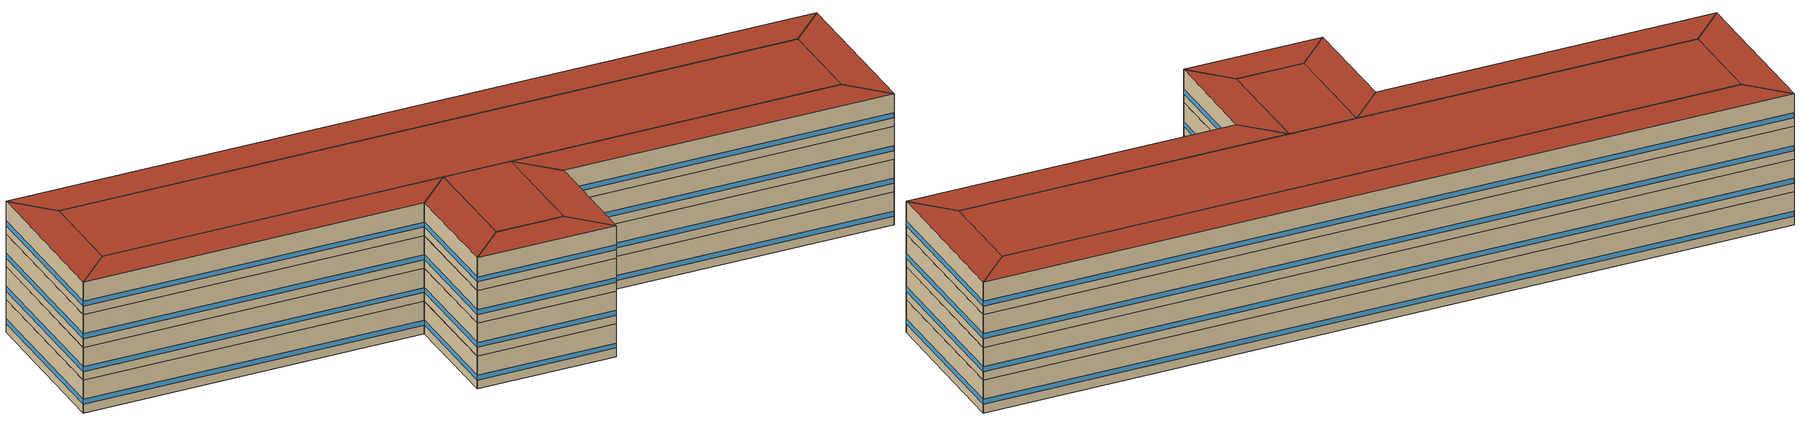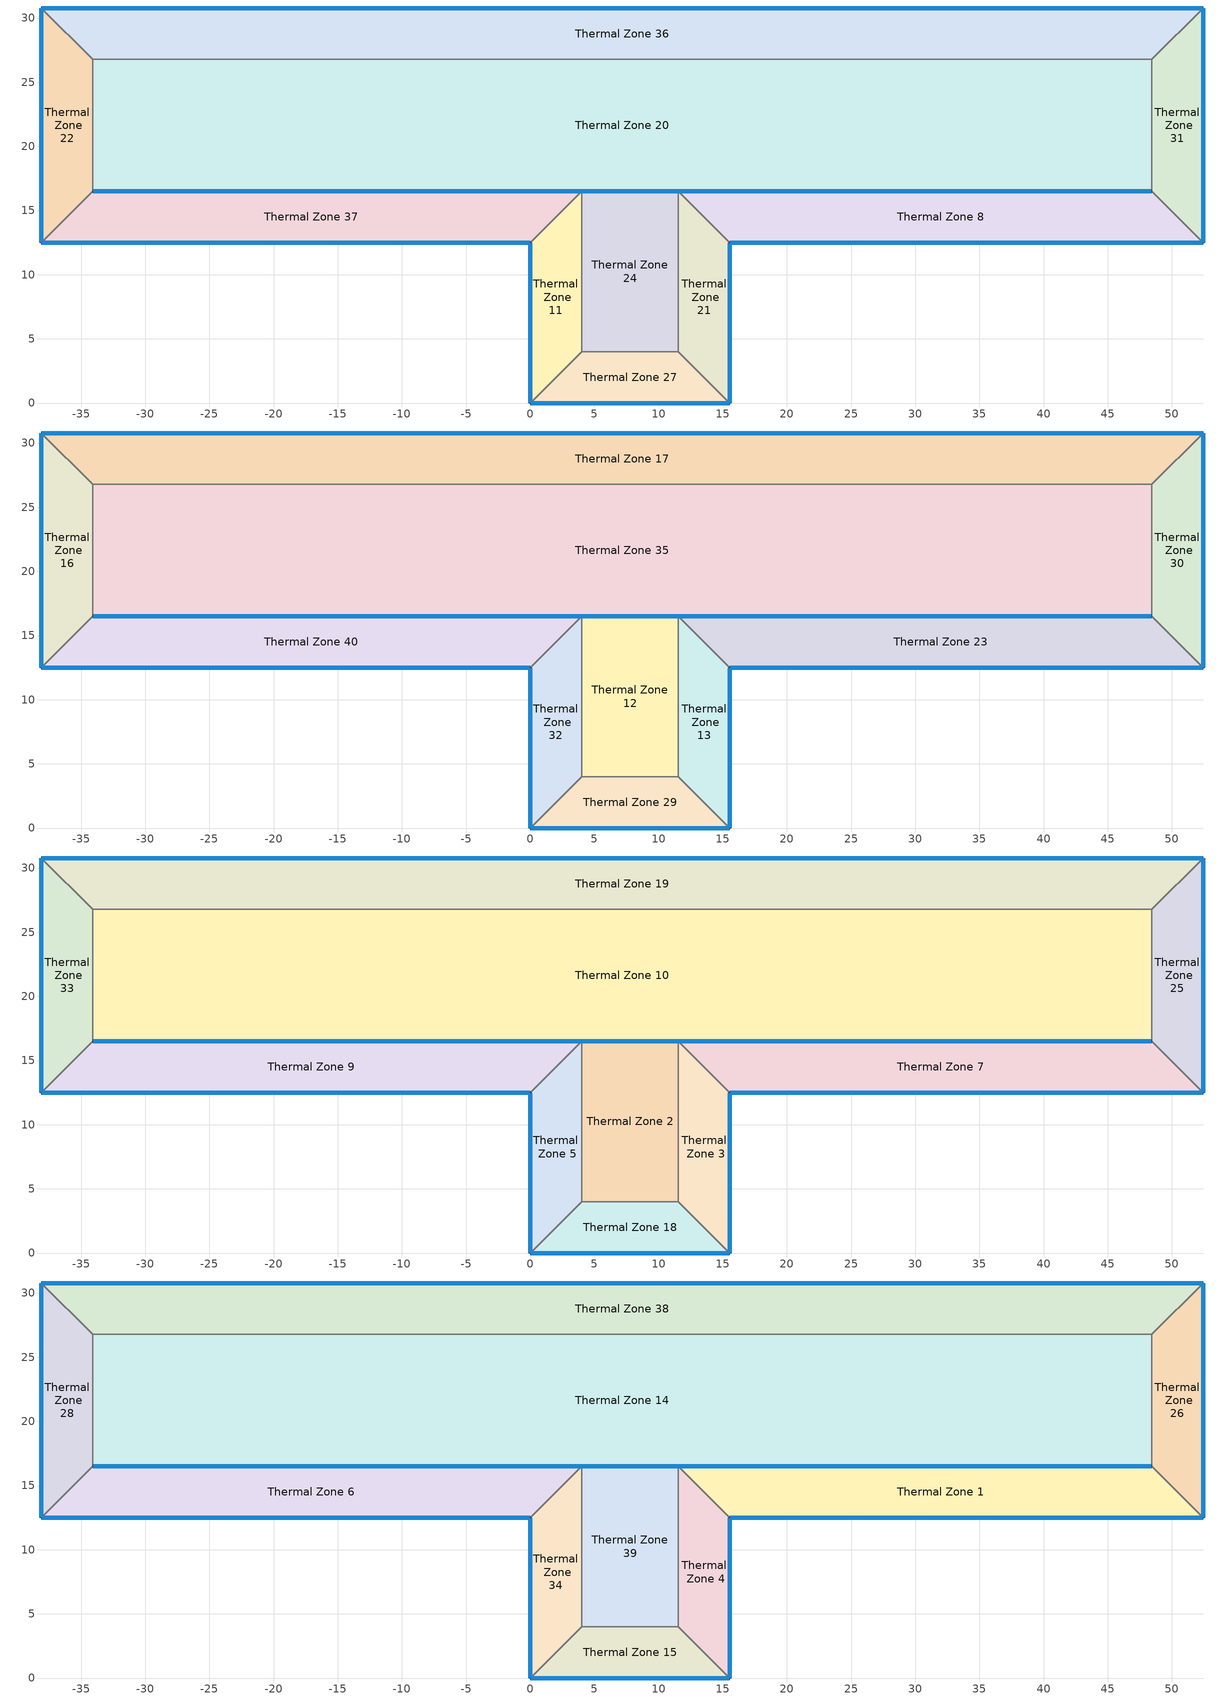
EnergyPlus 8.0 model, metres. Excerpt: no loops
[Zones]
Thermal Zone 11
 floor ground (000_ExtSlabCarpet_4in_ClimateZone 1-8): 0,0 0,12.49 4,16.49 4,4 z0
 wall outside (ASHRAE_189.1-2009_ExtWall_SteelFrame_ClimateZone 4-8): 0,12.49 0,0 z0:3.8
 wall to Thermal Zone 37 (000_Interior Wall): 4,16.49 0,12.49 z0:3.8
 wall to Thermal Zone 24 (000_Interior Wall): 4,4 4,16.49 z0:3.8
 wall to Thermal Zone 27 (000_Interior Wall): 0,0 4,4 z0:3.8
 window (ASHRAE_189.1-2009_ExtWindow_ClimateZone 4-5): 0,12.46 0,0.03 z1:1.57
Thermal Zone 20
 floor ground (000_ExtSlabCarpet_4in_ClimateZone 1-8): -34.1,26.78 48.43,26.78 48.43,16.49 -34.1,16.49 z0
 wall outside (ASHRAE_189.1-2009_ExtWall_SteelFrame_ClimateZone 4-8): -34.1,16.49 48.43,16.49 z0:3.8
 wall to Thermal Zone 36 (000_Interior Wall): 48.43,26.78 -34.1,26.78 z0:3.8
 wall to Thermal Zone 31 (000_Interior Wall): 48.43,16.49 48.43,26.78 z0:3.8
 wall to Thermal Zone 22 (000_Interior Wall): -34.1,26.78 -34.1,16.49 z0:3.8
 window (ASHRAE_189.1-2009_ExtWindow_ClimateZone 4-5): -34.07,16.49 48.4,16.49 z1:1.57
Thermal Zone 21
 floor ground (000_ExtSlabCarpet_4in_ClimateZone 1-8): 15.54,12.49 15.54,0 11.54,4 11.54,16.49 z0
 wall outside (ASHRAE_189.1-2009_ExtWall_SteelFrame_ClimateZone 4-8): 15.54,0 15.54,12.49 z0:3.8
 wall to Thermal Zone 27 (000_Interior Wall): 11.54,4 15.54,0 z0:3.8
 wall to Thermal Zone 24 (000_Interior Wall): 11.54,16.49 11.54,4 z0:3.8
 wall to Thermal Zone 8 (000_Interior Wall): 15.54,12.49 11.54,16.49 z0:3.8
 window (ASHRAE_189.1-2009_ExtWindow_ClimateZone 4-5): 15.54,0.03 15.54,12.46 z1:1.57
Thermal Zone 22
 floor ground (000_ExtSlabCarpet_4in_ClimateZone 1-8): -38.1,12.49 -38.1,30.78 -34.1,26.78 -34.1,16.49 z0
 wall outside (ASHRAE_189.1-2009_ExtWall_SteelFrame_ClimateZone 4-8): -38.1,30.78 -38.1,12.49 z0:3.8
 wall to Thermal Zone 36 (000_Interior Wall): -34.1,26.78 -38.1,30.78 z0:3.8
 wall to Thermal Zone 37 (000_Interior Wall): -38.1,12.49 -34.1,16.49 z0:3.8
 window (ASHRAE_189.1-2009_ExtWindow_ClimateZone 4-5): -38.1,30.75 -38.1,12.52 z1:1.57
Thermal Zone 24
 floor ground (000_ExtSlabCarpet_4in_ClimateZone 1-8): 4,16.49 11.54,16.49 11.54,4 4,4 z0
 wall outside (ASHRAE_189.1-2009_ExtWall_SteelFrame_ClimateZone 4-8): 11.54,16.49 4,16.49 z0:3.8
 wall to Thermal Zone 27 (000_Interior Wall): 4,4 11.54,4 z0:3.8
 window (ASHRAE_189.1-2009_ExtWindow_ClimateZone 4-5): 11.51,16.49 4.03,16.49 z1:1.57
Thermal Zone 27
 floor ground (000_ExtSlabCarpet_4in_ClimateZone 1-8): 15.54,0 0,0 4,4 11.54,4 z0
 wall outside (ASHRAE_189.1-2009_ExtWall_SteelFrame_ClimateZone 4-8): 0,0 15.54,0 z0:3.8
 window (ASHRAE_189.1-2009_ExtWindow_ClimateZone 4-5): 0.03,0 15.51,0 z1:1.57
Thermal Zone 31
 floor ground (000_ExtSlabCarpet_4in_ClimateZone 1-8): 52.43,30.78 52.43,12.49 48.43,16.49 48.43,26.78 z0
 wall outside (ASHRAE_189.1-2009_ExtWall_SteelFrame_ClimateZone 4-8): 52.43,12.49 52.43,30.78 z0:3.8
 wall to Thermal Zone 36 (000_Interior Wall): 52.43,30.78 48.43,26.78 z0:3.8
 wall to Thermal Zone 8 (000_Interior Wall): 48.43,16.49 52.43,12.49 z0:3.8
 window (ASHRAE_189.1-2009_ExtWindow_ClimateZone 4-5): 52.43,12.52 52.43,30.75 z1:1.57
Thermal Zone 36
 floor ground (000_ExtSlabCarpet_4in_ClimateZone 1-8): -38.1,30.78 52.43,30.78 48.43,26.78 -34.1,26.78 z0
 wall outside (ASHRAE_189.1-2009_ExtWall_SteelFrame_ClimateZone 4-8): 52.43,30.78 -38.1,30.78 z0:3.8
 window (ASHRAE_189.1-2009_ExtWindow_ClimateZone 4-5): 52.4,30.78 -38.07,30.78 z1:1.57
Thermal Zone 37
 floor ground (000_ExtSlabCarpet_4in_ClimateZone 1-8): 0,12.49 -38.1,12.49 -34.1,16.49 4,16.49 z0
 wall outside (ASHRAE_189.1-2009_ExtWall_SteelFrame_ClimateZone 4-8): -38.1,12.49 0,12.49 / 4,16.49 -34.1,16.49 z0:3.8
 window (ASHRAE_189.1-2009_ExtWindow_ClimateZone 4-5): -38.07,12.49 -0.03,12.49 / 3.97,16.49 -34.07,16.49 z1:1.57
Thermal Zone 8
 floor ground (000_ExtSlabCarpet_4in_ClimateZone 1-8): 52.43,12.49 15.54,12.49 11.54,16.49 48.43,16.49 z0
 wall outside (ASHRAE_189.1-2009_ExtWall_SteelFrame_ClimateZone 4-8): 15.54,12.49 52.43,12.49 / 48.43,16.49 11.54,16.49 z0:3.8
 window (ASHRAE_189.1-2009_ExtWindow_ClimateZone 4-5): 15.57,12.49 52.4,12.49 / 48.4,16.49 11.57,16.49 z1:1.57
Thermal Zone 12
 floor to Thermal Zone 24 (000_Interior Floor): 4,16.49 11.54,16.49 11.54,4 4,4 z3.8
 wall outside (ASHRAE_189.1-2009_ExtWall_SteelFrame_ClimateZone 4-8): 11.54,16.49 4,16.49 z3.8:7.6
 wall to Thermal Zone 13 (000_Interior Wall): 11.54,4 11.54,16.49 z3.8:7.6
 wall to Thermal Zone 29 (000_Interior Wall): 4,4 11.54,4 z3.8:7.6
 wall to Thermal Zone 32 (000_Interior Wall): 4,16.49 4,4 z3.8:7.6
 window (ASHRAE_189.1-2009_ExtWindow_ClimateZone 4-5): 11.51,16.49 4.03,16.49 z4.8:5.37
Thermal Zone 13
 floor to Thermal Zone 21 (000_Interior Floor): 15.54,12.49 15.54,0 11.54,4 11.54,16.49 z3.8
 wall outside (ASHRAE_189.1-2009_ExtWall_SteelFrame_ClimateZone 4-8): 15.54,0 15.54,12.49 z3.8:7.6
 wall to Thermal Zone 29 (000_Interior Wall): 11.54,4 15.54,0 z3.8:7.6
 wall to Thermal Zone 23 (000_Interior Wall): 15.54,12.49 11.54,16.49 z3.8:7.6
 window (ASHRAE_189.1-2009_ExtWindow_ClimateZone 4-5): 15.54,0.03 15.54,12.46 z4.8:5.37
Thermal Zone 16
 floor to Thermal Zone 22 (000_Interior Floor): -38.1,12.49 -38.1,30.78 -34.1,26.78 -34.1,16.49 z3.8
 wall outside (ASHRAE_189.1-2009_ExtWall_SteelFrame_ClimateZone 4-8): -38.1,30.78 -38.1,12.49 z3.8:7.6
 wall to Thermal Zone 17 (000_Interior Wall): -34.1,26.78 -38.1,30.78 z3.8:7.6
 wall to Thermal Zone 35 (000_Interior Wall): -34.1,16.49 -34.1,26.78 z3.8:7.6
 wall to Thermal Zone 40 (000_Interior Wall): -38.1,12.49 -34.1,16.49 z3.8:7.6
 window (ASHRAE_189.1-2009_ExtWindow_ClimateZone 4-5): -38.1,30.75 -38.1,12.52 z4.8:5.37
Thermal Zone 17
 floor to Thermal Zone 36 (000_Interior Floor): -38.1,30.78 52.43,30.78 48.43,26.78 -34.1,26.78 z3.8
 wall outside (ASHRAE_189.1-2009_ExtWall_SteelFrame_ClimateZone 4-8): 52.43,30.78 -38.1,30.78 z3.8:7.6
 wall to Thermal Zone 30 (000_Interior Wall): 48.43,26.78 52.43,30.78 z3.8:7.6
 wall to Thermal Zone 35 (000_Interior Wall): -34.1,26.78 48.43,26.78 z3.8:7.6
 window (ASHRAE_189.1-2009_ExtWindow_ClimateZone 4-5): 52.4,30.78 -38.07,30.78 z4.8:5.37
Thermal Zone 23
 floor to Thermal Zone 8 (000_Interior Floor): 52.43,12.49 15.54,12.49 11.54,16.49 48.43,16.49 z3.8
 wall outside (ASHRAE_189.1-2009_ExtWall_SteelFrame_ClimateZone 4-8): 15.54,12.49 52.43,12.49 / 48.43,16.49 11.54,16.49 z3.8:7.6
 wall to Thermal Zone 30 (000_Interior Wall): 52.43,12.49 48.43,16.49 z3.8:7.6
 window (ASHRAE_189.1-2009_ExtWindow_ClimateZone 4-5): 15.57,12.49 52.4,12.49 / 48.4,16.49 11.57,16.49 z4.8:5.37
Thermal Zone 29
 floor to Thermal Zone 27 (000_Interior Floor): 15.54,0 0,0 4,4 11.54,4 z3.8
 wall outside (ASHRAE_189.1-2009_ExtWall_SteelFrame_ClimateZone 4-8): 0,0 15.54,0 z3.8:7.6
 wall to Thermal Zone 32 (000_Interior Wall): 4,4 0,0 z3.8:7.6
 window (ASHRAE_189.1-2009_ExtWindow_ClimateZone 4-5): 0.03,0 15.51,0 z4.8:5.37
Thermal Zone 30
 floor to Thermal Zone 31 (000_Interior Floor): 52.43,30.78 52.43,12.49 48.43,16.49 48.43,26.78 z3.8
 wall outside (ASHRAE_189.1-2009_ExtWall_SteelFrame_ClimateZone 4-8): 52.43,12.49 52.43,30.78 z3.8:7.6
 wall to Thermal Zone 35 (000_Interior Wall): 48.43,26.78 48.43,16.49 z3.8:7.6
 window (ASHRAE_189.1-2009_ExtWindow_ClimateZone 4-5): 52.43,12.52 52.43,30.75 z4.8:5.37
Thermal Zone 32
 floor to Thermal Zone 11 (000_Interior Floor): 0,0 0,12.49 4,16.49 4,4 z3.8
 wall outside (ASHRAE_189.1-2009_ExtWall_SteelFrame_ClimateZone 4-8): 0,12.49 0,0 z3.8:7.6
 wall to Thermal Zone 40 (000_Interior Wall): 4,16.49 0,12.49 z3.8:7.6
 window (ASHRAE_189.1-2009_ExtWindow_ClimateZone 4-5): 0,12.46 0,0.03 z4.8:5.37
Thermal Zone 35
 floor to Thermal Zone 20 (000_Interior Floor): -34.1,26.78 48.43,26.78 48.43,16.49 -34.1,16.49 z3.8
 wall outside (ASHRAE_189.1-2009_ExtWall_SteelFrame_ClimateZone 4-8): -34.1,16.49 48.43,16.49 z3.8:7.6
 window (ASHRAE_189.1-2009_ExtWindow_ClimateZone 4-5): -34.07,16.49 48.4,16.49 z4.8:5.37
Thermal Zone 40
 floor to Thermal Zone 37 (000_Interior Floor): 0,12.49 -38.1,12.49 -34.1,16.49 4,16.49 z3.8
 wall outside (ASHRAE_189.1-2009_ExtWall_SteelFrame_ClimateZone 4-8): 4,16.49 -34.1,16.49 / -38.1,12.49 0,12.49 z3.8:7.6
 window (ASHRAE_189.1-2009_ExtWindow_ClimateZone 4-5): 3.97,16.49 -34.07,16.49 / -38.07,12.49 -0.03,12.49 z4.8:5.37
Thermal Zone 10
 floor to Thermal Zone 35 (000_Interior Floor): -34.1,26.78 48.43,26.78 48.43,16.49 -34.1,16.49 z7.6
 wall outside (ASHRAE_189.1-2009_ExtWall_SteelFrame_ClimateZone 4-8): -34.1,16.49 48.43,16.49 z7.6:11.4
 wall to Thermal Zone 19 (000_Interior Wall): 48.43,26.78 -34.1,26.78 z7.6:11.4
 wall to Thermal Zone 25 (000_Interior Wall): 48.43,16.49 48.43,26.78 z7.6:11.4
 wall to Thermal Zone 33 (000_Interior Wall): -34.1,26.78 -34.1,16.49 z7.6:11.4
 window (ASHRAE_189.1-2009_ExtWindow_ClimateZone 4-5): -34.07,16.49 48.4,16.49 z8.6:9.17
Thermal Zone 18
 floor to Thermal Zone 29 (000_Interior Floor): 15.54,0 0,0 4,4 11.54,4 z7.6
 wall outside (ASHRAE_189.1-2009_ExtWall_SteelFrame_ClimateZone 4-8): 0,0 15.54,0 z7.6:11.4
 wall to Thermal Zone 5 (000_Interior Wall): 4,4 0,0 z7.6:11.4
 wall to Thermal Zone 2 (000_Interior Wall): 11.54,4 4,4 z7.6:11.4
 wall to Thermal Zone 3 (000_Interior Wall): 15.54,0 11.54,4 z7.6:11.4
 window (ASHRAE_189.1-2009_ExtWindow_ClimateZone 4-5): 0.03,0 15.51,0 z8.6:9.17
Thermal Zone 19
 floor to Thermal Zone 17 (000_Interior Floor): -38.1,30.78 52.43,30.78 48.43,26.78 -34.1,26.78 z7.6
 wall outside (ASHRAE_189.1-2009_ExtWall_SteelFrame_ClimateZone 4-8): 52.43,30.78 -38.1,30.78 z7.6:11.4
 wall to Thermal Zone 25 (000_Interior Wall): 48.43,26.78 52.43,30.78 z7.6:11.4
 wall to Thermal Zone 33 (000_Interior Wall): -38.1,30.78 -34.1,26.78 z7.6:11.4
 window (ASHRAE_189.1-2009_ExtWindow_ClimateZone 4-5): 52.4,30.78 -38.07,30.78 z8.6:9.17
Thermal Zone 2
 floor to Thermal Zone 12 (000_Interior Floor): 4,16.49 11.54,16.49 11.54,4 4,4 z7.6
 wall outside (ASHRAE_189.1-2009_ExtWall_SteelFrame_ClimateZone 4-8): 11.54,16.49 4,16.49 z7.6:11.4
 wall to Thermal Zone 3 (000_Interior Wall): 11.54,4 11.54,16.49 z7.6:11.4
 wall to Thermal Zone 5 (000_Interior Wall): 4,16.49 4,4 z7.6:11.4
 window (ASHRAE_189.1-2009_ExtWindow_ClimateZone 4-5): 11.51,16.49 4.03,16.49 z8.6:9.17
Thermal Zone 25
 floor to Thermal Zone 30 (000_Interior Floor): 52.43,30.78 52.43,12.49 48.43,16.49 48.43,26.78 z7.6
 wall outside (ASHRAE_189.1-2009_ExtWall_SteelFrame_ClimateZone 4-8): 52.43,12.49 52.43,30.78 z7.6:11.4
 wall to Thermal Zone 7 (000_Interior Wall): 48.43,16.49 52.43,12.49 z7.6:11.4
 window (ASHRAE_189.1-2009_ExtWindow_ClimateZone 4-5): 52.43,12.52 52.43,30.75 z8.6:9.17
Thermal Zone 3
 floor to Thermal Zone 13 (000_Interior Floor): 15.54,12.49 15.54,0 11.54,4 11.54,16.49 z7.6
 wall outside (ASHRAE_189.1-2009_ExtWall_SteelFrame_ClimateZone 4-8): 15.54,0 15.54,12.49 z7.6:11.4
 wall to Thermal Zone 7 (000_Interior Wall): 15.54,12.49 11.54,16.49 z7.6:11.4
 window (ASHRAE_189.1-2009_ExtWindow_ClimateZone 4-5): 15.54,0.03 15.54,12.46 z8.6:9.17
Thermal Zone 33
 floor to Thermal Zone 16 (000_Interior Floor): -38.1,12.49 -38.1,30.78 -34.1,26.78 -34.1,16.49 z7.6
 wall outside (ASHRAE_189.1-2009_ExtWall_SteelFrame_ClimateZone 4-8): -38.1,30.78 -38.1,12.49 z7.6:11.4
 wall to Thermal Zone 9 (000_Interior Wall): -38.1,12.49 -34.1,16.49 z7.6:11.4
 window (ASHRAE_189.1-2009_ExtWindow_ClimateZone 4-5): -38.1,30.75 -38.1,12.52 z8.6:9.17
Thermal Zone 5
 floor to Thermal Zone 32 (000_Interior Floor): 0,0 0,12.49 4,16.49 4,4 z7.6
 wall outside (ASHRAE_189.1-2009_ExtWall_SteelFrame_ClimateZone 4-8): 0,12.49 0,0 z7.6:11.4
 wall to Thermal Zone 9 (000_Interior Wall): 4,16.49 0,12.49 z7.6:11.4
 window (ASHRAE_189.1-2009_ExtWindow_ClimateZone 4-5): 0,12.46 0,0.03 z8.6:9.17
Thermal Zone 7
 floor to Thermal Zone 23 (000_Interior Floor): 52.43,12.49 15.54,12.49 11.54,16.49 48.43,16.49 z7.6
 wall outside (ASHRAE_189.1-2009_ExtWall_SteelFrame_ClimateZone 4-8): 15.54,12.49 52.43,12.49 / 48.43,16.49 11.54,16.49 z7.6:11.4
 window (ASHRAE_189.1-2009_ExtWindow_ClimateZone 4-5): 15.57,12.49 52.4,12.49 / 48.4,16.49 11.57,16.49 z8.6:9.17
Thermal Zone 9
 floor to Thermal Zone 40 (000_Interior Floor): 0,12.49 -38.1,12.49 -34.1,16.49 4,16.49 z7.6
 wall outside (ASHRAE_189.1-2009_ExtWall_SteelFrame_ClimateZone 4-8): -38.1,12.49 0,12.49 / 4,16.49 -34.1,16.49 z7.6:11.4
 window (ASHRAE_189.1-2009_ExtWindow_ClimateZone 4-5): -38.07,12.49 -0.03,12.49 / 3.97,16.49 -34.07,16.49 z8.6:9.17
Thermal Zone 1
 floor to Thermal Zone 7 (000_Interior Floor): 52.43,12.49 15.54,12.49 11.54,16.49 48.43,16.49 z11.4
 wall outside (ASHRAE_189.1-2009_ExtWall_SteelFrame_ClimateZone 4-8): 15.54,12.49 52.43,12.49 / 48.43,16.49 11.54,16.49 z11.4:15.2
 wall to Thermal Zone 4 (000_Interior Wall): 11.54,16.49 15.54,12.49 z11.4:15.2
 wall to Thermal Zone 26 (000_Interior Wall): 52.43,12.49 48.43,16.49 z11.4:15.2
 window (ASHRAE_189.1-2009_ExtWindow_ClimateZone 4-5): 15.57,12.49 52.4,12.49 / 48.4,16.49 11.57,16.49 z12.4:12.97
 roof outside (ASHRAE_189.1-2009_ExtRoof_IEAD_ClimateZone 2-5): 48.43,16.49 11.54,16.49 15.54,12.49 52.43,12.49 z15.2
Thermal Zone 14
 floor to Thermal Zone 10 (000_Interior Floor): -34.1,26.78 48.43,26.78 48.43,16.49 -34.1,16.49 z11.4
 wall outside (ASHRAE_189.1-2009_ExtWall_SteelFrame_ClimateZone 4-8): -34.1,16.49 48.43,16.49 z11.4:15.2
 wall to Thermal Zone 38 (000_Interior Wall): 48.43,26.78 -34.1,26.78 z11.4:15.2
 wall to Thermal Zone 26 (000_Interior Wall): 48.43,16.49 48.43,26.78 z11.4:15.2
 wall to Thermal Zone 28 (000_Interior Wall): -34.1,26.78 -34.1,16.49 z11.4:15.2
 window (ASHRAE_189.1-2009_ExtWindow_ClimateZone 4-5): -34.07,16.49 48.4,16.49 z12.4:12.97
 roof outside (ASHRAE_189.1-2009_ExtRoof_IEAD_ClimateZone 2-5): -34.1,16.49 48.43,16.49 48.43,26.78 -34.1,26.78 z15.2
Thermal Zone 15
 floor to Thermal Zone 18 (000_Interior Floor): 15.54,0 0,0 4,4 11.54,4 z11.4
 wall outside (ASHRAE_189.1-2009_ExtWall_SteelFrame_ClimateZone 4-8): 0,0 15.54,0 z11.4:15.2
 wall to Thermal Zone 34 (000_Interior Wall): 4,4 0,0 z11.4:15.2
 wall to Thermal Zone 39 (000_Interior Wall): 11.54,4 4,4 z11.4:15.2
 wall to Thermal Zone 4 (000_Interior Wall): 15.54,0 11.54,4 z11.4:15.2
 window (ASHRAE_189.1-2009_ExtWindow_ClimateZone 4-5): 0.03,0 15.51,0 z12.4:12.97
 roof outside (ASHRAE_189.1-2009_ExtRoof_IEAD_ClimateZone 2-5): 11.54,4 4,4 0,0 15.54,0 z15.2
Thermal Zone 26
 floor to Thermal Zone 25 (000_Interior Floor): 52.43,30.78 52.43,12.49 48.43,16.49 48.43,26.78 z11.4
 wall outside (ASHRAE_189.1-2009_ExtWall_SteelFrame_ClimateZone 4-8): 52.43,12.49 52.43,30.78 z11.4:15.2
 wall to Thermal Zone 38 (000_Interior Wall): 52.43,30.78 48.43,26.78 z11.4:15.2
 window (ASHRAE_189.1-2009_ExtWindow_ClimateZone 4-5): 52.43,12.52 52.43,30.75 z12.4:12.97
 roof outside (ASHRAE_189.1-2009_ExtRoof_IEAD_ClimateZone 2-5): 48.43,26.78 48.43,16.49 52.43,12.49 52.43,30.78 z15.2
Thermal Zone 28
 floor to Thermal Zone 33 (000_Interior Floor): -38.1,12.49 -38.1,30.78 -34.1,26.78 -34.1,16.49 z11.4
 wall outside (ASHRAE_189.1-2009_ExtWall_SteelFrame_ClimateZone 4-8): -38.1,30.78 -38.1,12.49 z11.4:15.2
 wall to Thermal Zone 38 (000_Interior Wall): -34.1,26.78 -38.1,30.78 z11.4:15.2
 wall to Thermal Zone 6 (000_Interior Wall): -38.1,12.49 -34.1,16.49 z11.4:15.2
 window (ASHRAE_189.1-2009_ExtWindow_ClimateZone 4-5): -38.1,30.75 -38.1,12.52 z12.4:12.97
 roof outside (ASHRAE_189.1-2009_ExtRoof_IEAD_ClimateZone 2-5): -34.1,16.49 -34.1,26.78 -38.1,30.78 -38.1,12.49 z15.2
Thermal Zone 34
 floor to Thermal Zone 5 (000_Interior Floor): 0,0 0,12.49 4,16.49 4,4 z11.4
 wall outside (ASHRAE_189.1-2009_ExtWall_SteelFrame_ClimateZone 4-8): 0,12.49 0,0 z11.4:15.2
 wall to Thermal Zone 6 (000_Interior Wall): 4,16.49 0,12.49 z11.4:15.2
 wall to Thermal Zone 39 (000_Interior Wall): 4,4 4,16.49 z11.4:15.2
 window (ASHRAE_189.1-2009_ExtWindow_ClimateZone 4-5): 0,12.46 0,0.03 z12.4:12.97
 roof outside (ASHRAE_189.1-2009_ExtRoof_IEAD_ClimateZone 2-5): 4,4 4,16.49 0,12.49 0,0 z15.2
Thermal Zone 38
 floor to Thermal Zone 19 (000_Interior Floor): -38.1,30.78 52.43,30.78 48.43,26.78 -34.1,26.78 z11.4
 wall outside (ASHRAE_189.1-2009_ExtWall_SteelFrame_ClimateZone 4-8): 52.43,30.78 -38.1,30.78 z11.4:15.2
 window (ASHRAE_189.1-2009_ExtWindow_ClimateZone 4-5): 52.4,30.78 -38.07,30.78 z12.4:12.97
 roof outside (ASHRAE_189.1-2009_ExtRoof_IEAD_ClimateZone 2-5): -34.1,26.78 48.43,26.78 52.43,30.78 -38.1,30.78 z15.2
Thermal Zone 39
 floor to Thermal Zone 2 (000_Interior Floor): 4,16.49 11.54,16.49 11.54,4 4,4 z11.4
 wall outside (ASHRAE_189.1-2009_ExtWall_SteelFrame_ClimateZone 4-8): 11.54,16.49 4,16.49 z11.4:15.2
 wall to Thermal Zone 4 (000_Interior Wall): 11.54,4 11.54,16.49 z11.4:15.2
 window (ASHRAE_189.1-2009_ExtWindow_ClimateZone 4-5): 11.51,16.49 4.03,16.49 z12.4:12.97
 roof outside (ASHRAE_189.1-2009_ExtRoof_IEAD_ClimateZone 2-5): 4,4 11.54,4 11.54,16.49 4,16.49 z15.2
Thermal Zone 4
 floor to Thermal Zone 3 (000_Interior Floor): 15.54,12.49 15.54,0 11.54,4 11.54,16.49 z11.4
 wall outside (ASHRAE_189.1-2009_ExtWall_SteelFrame_ClimateZone 4-8): 15.54,0 15.54,12.49 z11.4:15.2
 window (ASHRAE_189.1-2009_ExtWindow_ClimateZone 4-5): 15.54,0.03 15.54,12.46 z12.4:12.97
 roof outside (ASHRAE_189.1-2009_ExtRoof_IEAD_ClimateZone 2-5): 11.54,16.49 11.54,4 15.54,0 15.54,12.49 z15.2
Thermal Zone 6
 floor to Thermal Zone 9 (000_Interior Floor): 0,12.49 -38.1,12.49 -34.1,16.49 4,16.49 z11.4
 wall outside (ASHRAE_189.1-2009_ExtWall_SteelFrame_ClimateZone 4-8): -38.1,12.49 0,12.49 / 4,16.49 -34.1,16.49 z11.4:15.2
 window (ASHRAE_189.1-2009_ExtWindow_ClimateZone 4-5): -38.07,12.49 -0.03,12.49 / 3.97,16.49 -34.07,16.49 z12.4:12.97
 roof outside (ASHRAE_189.1-2009_ExtRoof_IEAD_ClimateZone 2-5): 4,16.49 -34.1,16.49 -38.1,12.49 0,12.49 z15.2
[Site:Location]
Philadelphia International Ap_PA_USA Design_Conditions: Latitude {deg}=39.87; Longitude {deg}=-75.23; Time Zone {hr}=-5; Elevation {m}=2
[SizingPeriod:DesignDay] Day of Month=21; Dry-Bulb Temperature Range Modifier Type=DefaultMultipliers; Barometric Pressure {Pa}=101301; Rain Indicator=No; Snow Indicator=No; Daylight Saving Time Indicator=No
Name | Month | Day Type | Maximum Dry-Bulb Temperature {C} | Daily Dry-Bulb Temperature Range {deltaC} | Humidity Condition Type | Wetbulb or DewPoint at Maximum Dry-Bulb {C} | Wind Speed {m/s} | Wind Direction {deg} | Solar Model Indicator | ASHRAE Clear Sky Optical Depth for Beam Irradiance (taub) | ASHRAE Clear Sky Optical Depth for Diffuse Irradiance (taud) | Enthalpy at Maximum Dry-Bulb {J/kg} | Sky Clearness
Philadelphia International Ap Ann Clg .4% Condns DB=>MWB | 7 | SummerDesignDay | 34 | 9.4 | Wetbulb | 24.1 | 5 | 240 | ASHRAETau | 0.55 | 1.776
Philadelphia International Ap Ann Clg .4% Condns DP=>MDB | 7 | SummerDesignDay | 28.1 | 9.4 | Dewpoint | 24.1 | 5 | 240 | ASHRAETau | 0.55 | 1.776
Philadelphia International Ap Ann Clg .4% Condns Enth=>MDB | 7 | SummerDesignDay | 31.7 | 9.4 | Enthalpy |  | 5 | 240 | ASHRAETau | 0.55 | 1.776 | 79100
Philadelphia International Ap Ann Clg .4% Condns WB=>MDB | 7 | SummerDesignDay | 31.4 | 9.4 | Wetbulb | 25.7 | 5 | 240 | ASHRAETau | 0.55 | 1.776
Philadelphia International Ap Ann Clg 1% Condns DB=>MWB | 7 | SummerDesignDay | 32.6 | 9.4 | Wetbulb | 23.6 | 5 | 240 | ASHRAETau | 0.55 | 1.776
Philadelphia International Ap Ann Clg 1% Condns DP=>MDB | 7 | SummerDesignDay | 27.4 | 9.4 | Dewpoint | 23.5 | 5 | 240 | ASHRAETau | 0.55 | 1.776
Philadelphia International Ap Ann Clg 1% Condns Enth=>MDB | 7 | SummerDesignDay | 30 | 9.4 | Enthalpy |  | 5 | 240 | ASHRAETau | 0.55 | 1.776 | 75800
Philadelphia International Ap Ann Clg 1% Condns WB=>MDB | 7 | SummerDesignDay | 30.2 | 9.4 | Wetbulb | 25 | 5 | 240 | ASHRAETau | 0.55 | 1.776
Philadelphia International Ap Ann Clg 2% Condns DB=>MWB | 7 | SummerDesignDay | 31.1 | 9.4 | Wetbulb | 22.8 | 5 | 240 | ASHRAETau | 0.55 | 1.776
Philadelphia International Ap Ann Clg 2% Condns DP=>MDB | 7 | SummerDesignDay | 26.8 | 9.4 | Dewpoint | 22.9 | 5 | 240 | ASHRAETau | 0.55 | 1.776
Philadelphia International Ap Ann Clg 2% Condns Enth=>MDB | 7 | SummerDesignDay | 28.8 | 9.4 | Enthalpy |  | 5 | 240 | ASHRAETau | 0.55 | 1.776 | 73000
Philadelphia International Ap Ann Clg 2% Condns WB=>MDB | 7 | SummerDesignDay | 28.8 | 9.4 | Wetbulb | 24.3 | 5 | 240 | ASHRAETau | 0.55 | 1.776
Philadelphia International Ap Ann Htg 99% Condns DB | 1 | WinterDesignDay | -8.4 | 0 | Wetbulb | -8.4 | 5.2 | 290 | ASHRAEClearSky |  |  |  | 0
Philadelphia International Ap Ann Htg 99.6% Condns DB | 1 | WinterDesignDay | -10.8 | 0 | Wetbulb | -10.8 | 5.2 | 290 | ASHRAEClearSky |  |  |  | 0
Philadelphia International Ap Ann Htg Wind 99% Condns WS=>MCDB | 1 | WinterDesignDay | 1.1 | 0 | Wetbulb | 1.1 | 11.6 | 290 | ASHRAEClearSky |  |  |  | 0
Philadelphia International Ap Ann Htg Wind 99.6% Condns WS=>MCDB | 1 | WinterDesignDay | 2.8 | 0 | Wetbulb | 2.8 | 12.7 | 290 | ASHRAEClearSky |  |  |  | 0
Philadelphia International Ap Ann Hum_n 99% Condns DP=>MCDB | 1 | WinterDesignDay | -6.7 | 0 | Dewpoint | -18 | 5.2 | 290 | ASHRAEClearSky |  |  |  | 0
Philadelphia International Ap Ann Hum_n 99.6% Condns DP=>MCDB | 1 | WinterDesignDay | -8.7 | 0 | Dewpoint | -20.2 | 5.2 | 290 | ASHRAEClearSky |  |  |  | 0
[Building]
Building 1: North Axis {deg}=15
[Material] Thermal Absorptance=0.9
Name | Roughness | Thickness {m} | Conductivity {W/m-K} | Density {kg/m3} | Specific Heat {J/kg-K} | Solar Absorptance | Visible Absorptance
000_F16 Acoustic tile | MediumSmooth | 0.0191 | 0.06 | 368 | 590 | 0.7 | 0.7
000_G01a 19mm gypsum board | MediumSmooth | 0.019 | 0.16 | 800 | 1090 | 0.7 | 0.7
000_M11 100mm lightweight concrete | MediumRough | 0.1016 | 0.53 | 1280 | 840 | 0.7 | 0.7
1/2IN Gypsum | Smooth | 0.0127 | 0.16 | 784.9 | 830 | 0.92 | 0.92
MAT-CC05 4 HW CONCRETE | Rough | 0.1016 | 1.311 | 2240 | 836.8 | 0.7 | 0.7
Metal Decking | MediumSmooth | 0.0015 | 45.006 | 7680 | 418.4 | 0.7 | 0.3
Roof Insulation [21] | MediumRough | 0.2105 | 0.049 | 265 | 836.8 | 0.7 | 0.7
Roof Membrane | VeryRough | 0.0095 | 0.16 | 1121.29 | 1460 | 0.7 | 0.7
Wall Insulation [39] | MediumRough | 0.1184 | 0.045 | 265 | 836.8 | 0.7 | 0.7
[Material:AirGap]
Name | Thermal Resistance {m2-K/W}
000_F04 Wall air space resistance | 0.15
000_F05 Ceiling air space resistance | 0.18
[Material:NoMass] Thermal Absorptance=0.9; Solar Absorptance=0.7
Name | Roughness | Thermal Resistance {m2-K/W} | Visible Absorptance
CP02 CARPET PAD | VeryRough | 0.2165 | 0.8
MAT-SHEATH | Rough | 0.3626 | 0.7
[WindowMaterial:Glazing]
Theoretical Glass [207]: Optical Data Type=SpectralAverage; Thickness {m}=0.003; Solar Transmittance at Normal Incidence=0.3311; Front Side Solar Reflectance at Normal Incidence=0.6189; Back Side Solar Reflectance at Normal Incidence=0.6189; Visible Transmittance at Normal Incidence=0.44; Front Side Visible Reflectance at Normal Incidence=0.51; Back Side Visible Reflectance at Normal Incidence=0.51; Infrared Transmittance at Normal Incidence=0; Front Side Infrared Hemispherical Emissivity=0.9; Back Side Infrared Hemispherical Emissivity=0.9; Conductivity {W/m-K}=0.0133; Dirt Correction Factor for Solar and Visible Transmittance=1; Solar Diffusing=No
[Construction]
000_ExtSlabCarpet_4in_ClimateZone 1-8: MAT-CC05 4 HW CONCRETE, CP02 CARPET PAD
000_Interior Floor: 000_F16 Acoustic tile, 000_F05 Ceiling air space resistance, 000_M11 100mm lightweight concrete
000_Interior Wall: 000_G01a 19mm gypsum board, 000_F04 Wall air space resistance, 000_G01a 19mm gypsum board
ASHRAE_189.1-2009_ExtRoof_IEAD_ClimateZone 2-5: Roof Membrane, Roof Insulation [21], Metal Decking
ASHRAE_189.1-2009_ExtWall_SteelFrame_ClimateZone 4-8: MAT-SHEATH, Wall Insulation [39], 1/2IN Gypsum
ASHRAE_189.1-2009_ExtWindow_ClimateZone 4-5: Theoretical Glass [207]
[AvailabilityManager:Scheduled] Schedule=Always On Discrete
Packaged Rooftop VAV with Reheat Availability Manager; AvailabilityManager:Scheduled {0aa2b27c-7725-4e42-947b-1d2217847324}
[Zone]
Thermal Zone 1; Thermal Zone 10; Thermal Zone 11; Thermal Zone 12; Thermal Zone 13; Thermal Zone 14; Thermal Zone 15; Thermal Zone 16; Thermal Zone 17; Thermal Zone 18; Thermal Zone 19; Thermal Zone 2; Thermal Zone 20; Thermal Zone 21; Thermal Zone 22; Thermal Zone 23; Thermal Zone 24; Thermal Zone 25; Thermal Zone 26; Thermal Zone 27; Thermal Zone 28; Thermal Zone 29; Thermal Zone 3; Thermal Zone 30; Thermal Zone 31; Thermal Zone 32; Thermal Zone 33; Thermal Zone 34; Thermal Zone 35; Thermal Zone 36; Thermal Zone 37; Thermal Zone 38; Thermal Zone 39; Thermal Zone 4; Thermal Zone 40; Thermal Zone 5; Thermal Zone 6; Thermal Zone 7; Thermal Zone 8; Thermal Zone 9
[ZoneInfiltration:DesignFlowRate] Schedule=Medium Office_Infil_Quarter_On; Design Flow Rate Calculation Method=Flow/Zone; Constant Term Coefficient=0; Temperature Term Coefficient=0
Name | Zone or ZoneList | Design Flow Rate {m3/s} | Velocity Term Coefficient | Velocity Squared Term Coefficient
Space Infiltration Design Flow Rate 1 | Thermal Zone 1 | 0.114866 | 0.171991 | 0.0115656
Space Infiltration Design Flow Rate 10 | Thermal Zone 10 | 0.128291 | 0.171982 | 0.0115675
Space Infiltration Design Flow Rate 11 | Thermal Zone 11 | 0.0238325 | 0.171982 | 0.0115675
Space Infiltration Design Flow Rate 12 | Thermal Zone 12 | 0.0128706 | 0.171982 | 0.0115676
Space Infiltration Design Flow Rate 13 | Thermal Zone 13 | 0.024021 | 0.171976 | 0.0115689
Space Infiltration Design Flow Rate 14 | Thermal Zone 14 | 0.144053 | 0.171978 | 0.0115685
Space Infiltration Design Flow Rate 15 | Thermal Zone 15 | 0.0239486 | 0.171991 | 0.0115655
Space Infiltration Design Flow Rate 16 | Thermal Zone 16 | 0.0373578 | 0.171981 | 0.0115678
Space Infiltration Design Flow Rate 17 | Thermal Zone 17 | 0.125904 | 0.172002 | 0.0115631
Space Infiltration Design Flow Rate 18 | Thermal Zone 18 | 0.022737 | 0.17199 | 0.0115657
Space Infiltration Design Flow Rate 19 | Thermal Zone 19 | 0.129546 | 0.171974 | 0.0115693
Space Infiltration Design Flow Rate 2 | Thermal Zone 2 | 0.0130389 | 0.171999 | 0.0115639
Space Infiltration Design Flow Rate 20 | Thermal Zone 20 | 0.124083 | 0.172003 | 0.0115628
Space Infiltration Design Flow Rate 21 | Thermal Zone 21 | 0.0238305 | 0.171979 | 0.0115682
Space Infiltration Design Flow Rate 22 | Thermal Zone 22 | 0.0372238 | 0.171994 | 0.0115649
Space Infiltration Design Flow Rate 23 | Thermal Zone 23 | 0.105016 | 0.171986 | 0.0115666
Space Infiltration Design Flow Rate 24 | Thermal Zone 24 | 0.0128149 | 0.171994 | 0.011565
Space Infiltration Design Flow Rate 25 | Thermal Zone 25 | 0.037797 | 0.171989 | 0.0115659
Space Infiltration Design Flow Rate 26 | Thermal Zone 26 | 0.0389072 | 0.171989 | 0.0115659
Space Infiltration Design Flow Rate 27 | Thermal Zone 27 | 0.0220158 | 0.171991 | 0.0115655
Space Infiltration Design Flow Rate 28 | Thermal Zone 28 | 0.038912 | 0.171986 | 0.0115666
Space Infiltration Design Flow Rate 29 | Thermal Zone 29 | 0.022191 | 0.171996 | 0.0115645
Space Infiltration Design Flow Rate 3 | Thermal Zone 3 | 0.0245934 | 0.171994 | 0.0115649
Space Infiltration Design Flow Rate 30 | Thermal Zone 30 | 0.0373494 | 0.171972 | 0.0115698
Space Infiltration Design Flow Rate 31 | Thermal Zone 31 | 0.0372154 | 0.171985 | 0.0115669
Space Infiltration Design Flow Rate 32 | Thermal Zone 32 | 0.0240228 | 0.171975 | 0.0115691
Space Infiltration Design Flow Rate 33 | Thermal Zone 33 | 0.0378018 | 0.171983 | 0.0115674
Space Infiltration Design Flow Rate 34 | Thermal Zone 34 | 0.0257777 | 0.171984 | 0.011567
Space Infiltration Design Flow Rate 35 | Thermal Zone 35 | 0.125133 | 0.171974 | 0.0115693
Space Infiltration Design Flow Rate 36 | Thermal Zone 36 | 0.124724 | 0.171988 | 0.0115662
Space Infiltration Design Flow Rate 37 | Thermal Zone 37 | 0.107424 | 0.171989 | 0.011566
Space Infiltration Design Flow Rate 38 | Thermal Zone 38 | 0.14672 | 0.171981 | 0.0115679
Space Infiltration Design Flow Rate 39 | Thermal Zone 39 | 0.0133845 | 0.17199 | 0.0115658
Space Infiltration Design Flow Rate 4 | Thermal Zone 4 | 0.0257762 | 0.171984 | 0.0115671
Space Infiltration Design Flow Rate 40 | Thermal Zone 40 | 0.108191 | 0.171985 | 0.0115668
Space Infiltration Design Flow Rate 5 | Thermal Zone 5 | 0.0245952 | 0.17199 | 0.0115659
Space Infiltration Design Flow Rate 6 | Thermal Zone 6 | 0.118556 | 0.171989 | 0.011566
Space Infiltration Design Flow Rate 7 | Thermal Zone 7 | 0.107397 | 0.171991 | 0.0115654
Space Infiltration Design Flow Rate 8 | Thermal Zone 8 | 0.104278 | 0.171992 | 0.0115654
Space Infiltration Design Flow Rate 9 | Thermal Zone 9 | 0.110666 | 0.171985 | 0.0115668
[UtilityCost:Tariff]
Name | Output Meter | Conversion Factor Choice | Group
Bldg101_ELECTRIC_RATE | Electricity:Facility | kWh | Comm Elec
Bldg101_GAS_RATE | Gas:Facility | CCF | Comm Gas
[UtilityCost:Charge:Simple] Source Variable=totalEnergy; Season=Annual; Category Variable=EnergyCharges
Name | Tariff | Cost per Unit Value or Variable
GENERATION_CHARGE | Bldg101_ELECTRIC_RATE | 0.147
GAS_GCR_CHARGE | Bldg101_GAS_RATE | 1.35
[Schedule:Constant]
Always On Discrete: Hourly Value=1
[Schedule:Day:Interval]
Medium Office_Infil_Quarter_On Default Schedule; Medium Office_Infil_Quarter_On Summer Design Day: No, 06:00, 1, 22:00, 0.25, 24:00, 1
Medium Office_Infil_Quarter_On Rule 1 Day Schedule: No, 24:00, 1
Medium Office_Infil_Quarter_On Rule 2 Day Schedule; Medium Office_Infil_Quarter_On Winter Design Day: No, 06:00, 1, 18:00, 0.25, 24:00, 1
[Schedule:Week:Daily]
Schedule:Week:Daily {eef1cf09-1794-4745-b550-a27e957c5cfe}: Medium Office_Infil_Quarter_On Default Schedule, Medium Office_Infil_Quarter_On Default Schedule, Medium Office_Infil_Quarter_On Default Schedule, Medium Office_Infil_Quarter_On Default Schedule, Medium Office_Infil_Quarter_On Default Schedule, Medium Office_Infil_Quarter_On Default Schedule, Medium Office_Infil_Quarter_On Rule 2 Day Schedule, Medium Office_Infil_Quarter_On Default Schedule, Medium Office_Infil_Quarter_On Summer Design Day, Medium Office_Infil_Quarter_On Winter Design Day, Medium Office_Infil_Quarter_On Default Schedule, Medium Office_Infil_Quarter_On Default Schedule
Schedule:Week:Daily {b39a2920-5b15-4c1d-91ba-beb859f0e3aa}: Medium Office_Infil_Quarter_On Rule 1 Day Schedule, Medium Office_Infil_Quarter_On Default Schedule, Medium Office_Infil_Quarter_On Default Schedule, Medium Office_Infil_Quarter_On Default Schedule, Medium Office_Infil_Quarter_On Default Schedule, Medium Office_Infil_Quarter_On Default Schedule, Medium Office_Infil_Quarter_On Rule 2 Day Schedule, Medium Office_Infil_Quarter_On Default Schedule, Medium Office_Infil_Quarter_On Summer Design Day, Medium Office_Infil_Quarter_On Winter Design Day, Medium Office_Infil_Quarter_On Default Schedule, Medium Office_Infil_Quarter_On Default Schedule
[Schedule:Year]
Medium Office_Infil_Quarter_On: Schedule:Week:Daily {eef1cf09-1794-4745-b550-a27e957c5cfe}, 1, 1, 1, 3, Schedule:Week:Daily {b39a2920-5b15-4c1d-91ba-beb859f0e3aa}, 1, 4, 12, 31
